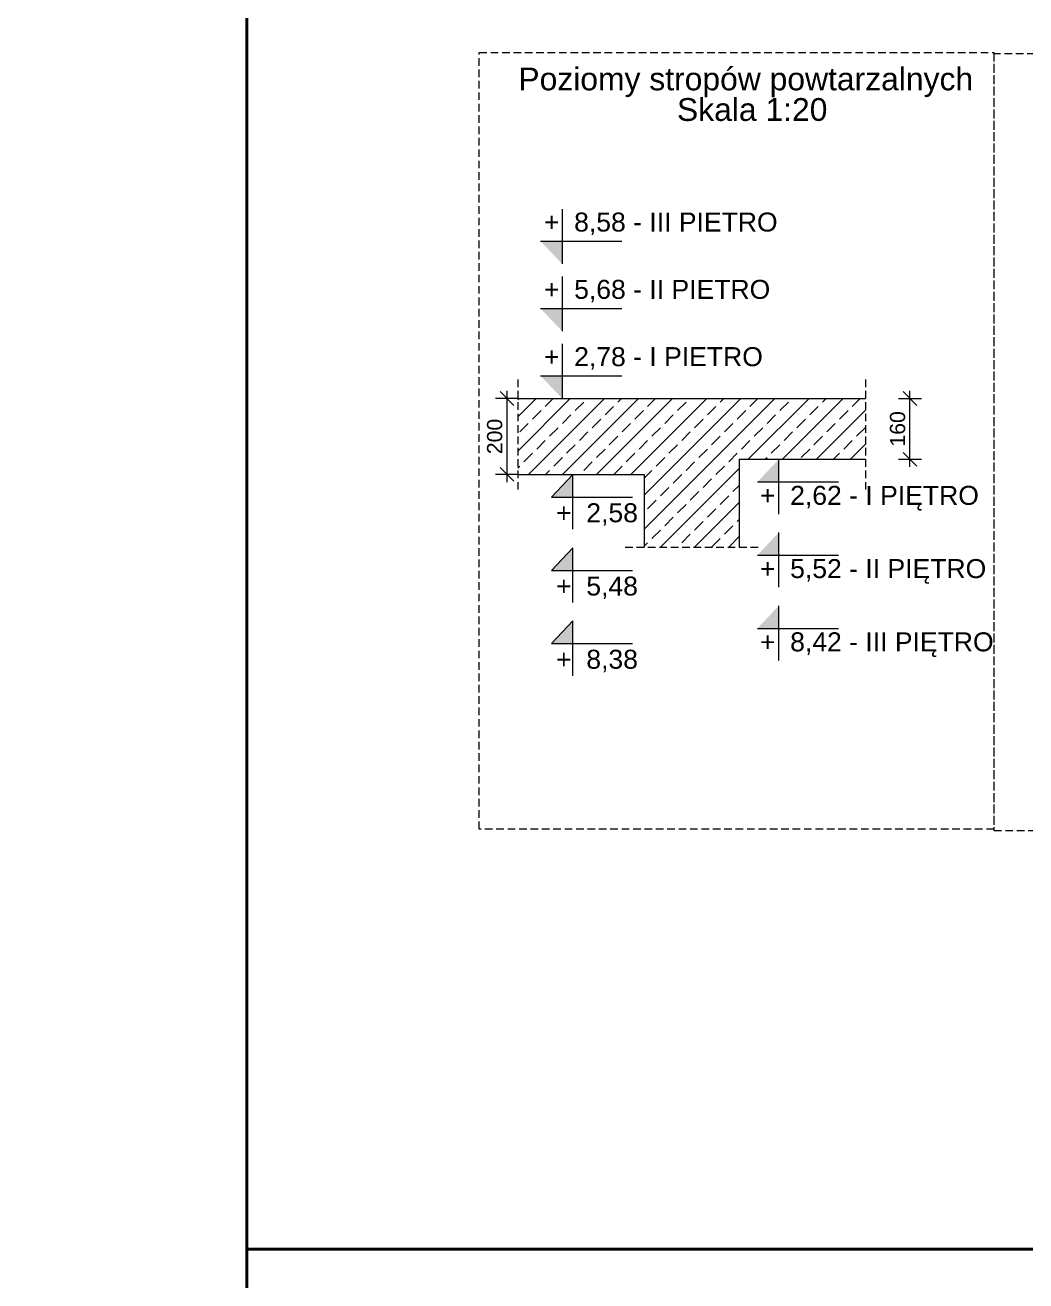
# Model space of a CAD drawing. Header units: millimetres. Extents: x 647 to 146539, y -131215 to 59.
# Drawn here: x 56480 to 63066, y -33382 to -25116 of the extents above; entities that cross this region are included whole.
import ezdxf

# ---------------------------------------------------------------- set-up
doc = ezdxf.new("R2010")
doc.units = ezdxf.units.MM
doc.linetypes.add('DASHED', pattern=[0.75, 0.5, -0.25])
doc.layers.get('Defpoints').update_dxf_attribs({"color": 2, "lineweight": 50})
for name, color, linetype, lineweight in [('e-cad_opisy', 2, 'Continuous', 18), ('G-Cienka', 4, 'Continuous', 9), ('G-Elementy konstrukcyjne', 1, 'Continuous', 40), ('G-Kreskowanie', 9, 'Continuous', 5), ('G-Obrys', 3, 'Continuous', 20), ('G-Opisy', 2, 'Continuous', 18), ('G-Przerywana', 8, 'DASHED', 15)]:
    doc.layers.add(name, color=color, linetype=linetype, lineweight=lineweight)
doc.styles.add('Arial-GG', font='arial.ttf')
doc.dimstyles.new('e-cad_1_50_[mm]', dxfattribs={"dimscale": 50, "dimtxt": 2, "dimasz": 1.8, "dimexe": 1.5, "dimexo": 0, "dimgap": 0.6, "dimtad": 1, "dimdec": 1, "dimrnd": 1, "dimtxsty": 'Arial-GG', "dimblk": 'OBLIQUE', "dimcen": 0, "dimdle": 1, "dimclrd": 4, "dimclre": 4, "dimclrt": 7, "dimadec": 1, "dimazin": 0, "dimtfac": 1, "dimtdec": 1, "dimtix": 1, "dimtmove": 0, "dimatfit": 2, "dimfxl": 1.5, "dimfxlon": 1, "dimlwd": -1, "dimlwe": -1, "dimarcsym": 0})

# ---------------------------------------------------------------- blocks, each defined once
blk = doc.blocks.new('_Oblique')
at = {"color": 0, "linetype": 'ByBlock', "lineweight": -2}
blk.add_line((-0.5, -0.5), (0.5, 0.5), dxfattribs=at)
blk = doc.blocks.new('*D807')
at = {"layer": 'Defpoints', "color": 0, "ltscale": 2, "transparency": 16777216}
for p in [(62011.537542697, -27573.48259246685), (62303.34572823248, -27573.48259246685), (62011.537542697, -27973.48259246685)]:
    blk.add_point(p, dxfattribs=at)
at = {"layer": 'G-Cienka', "color": 4, "ltscale": 2, "transparency": 16777216}
for p, q in [((62303.34572823248, -28023.48259246685), (62303.34572823248, -27523.48259246685)), ((62228.34572823248, -27573.48259246685), (62378.34572823248, -27573.48259246685)), ((62228.34572823248, -27973.48259246685), (62378.34572823248, -27973.48259246685))]:
    blk.add_line(p, q, dxfattribs=at)
at = {"layer": 'G-Cienka', "color": 4, "ltscale": 2, "transparency": 16777216, "xscale": 90, "yscale": 90, "zscale": 90}
for p, rotation in [((62303.34572823248, -27573.48259246685), 90), ((62303.34572823248, -27973.48259246685), 270)]:
    blk.add_blockref('_Oblique', p, dxfattribs=dict(at, rotation=rotation))
at = {"layer": 'G-Cienka', "color": 7, "lineweight": -3, "ltscale": 2, "transparency": 16777216, "insert": (62222.28842946032, -27773.48259246684), "char_height": 100, "attachment_point": 5, "rotation": 90, "style": 'Arial-GG'}
blk.add_mtext('160', dxfattribs=at)
blk = doc.blocks.new('*D808')
at = {"layer": 'Defpoints', "color": 0, "ltscale": 2, "transparency": 16777216}
for p in [(59651.60878385972, -27573.48259246685), (59722.09316654778, -27573.48259246685), (59722.09316654778, -28073.48259246685)]:
    blk.add_point(p, dxfattribs=at)
at = {"layer": 'G-Cienka', "color": 4, "ltscale": 2, "transparency": 16777216}
for p, q in [((59651.60878385972, -28123.48259246685), (59651.60878385972, -27523.48259246685)), ((59722.09316654778, -27573.48259246685), (59576.60878385972, -27573.48259246685)), ((59722.09316654778, -28073.48259246685), (59576.60878385972, -28073.48259246685))]:
    blk.add_line(p, q, dxfattribs=at)
at = {"layer": 'G-Cienka', "color": 4, "ltscale": 2, "transparency": 16777216, "xscale": 90, "yscale": 90, "zscale": 90}
for p, rotation in [((59651.60878385972, -27573.48259246685), 90), ((59651.60878385972, -28073.48259246685), 270)]:
    blk.add_blockref('_Oblique', p, dxfattribs=dict(at, rotation=rotation))
at = {"layer": 'G-Cienka', "color": 7, "lineweight": -3, "ltscale": 2, "transparency": 16777216, "insert": (59570.55148508756, -27823.48259246684), "char_height": 100, "attachment_point": 5, "rotation": 90, "style": 'Arial-GG'}
blk.add_mtext('200', dxfattribs=at)

msp = doc.modelspace()

# ---------------------------------------------------------------- hatches: boundary and pattern name
at = {"layer": 'G-Kreskowanie', "ltscale": 0.8}
for points in [[(60014.01577752917, -26538.36097685863), (59872.91577752861, -26538.36097685863), (60014.01575415996, -26687.51095215614), (60014.01577752917, -26687.51095215614)], [(60014.01577752917, -26981.34678466279), (59872.91577752861, -26981.34678466279), (60014.01575415996, -27130.49675996029), (60014.01577752917, -27130.49675996029)], [(60014.01577752917, -27424.33259246694), (59872.91577752861, -27424.33259246694), (60014.01575415996, -27573.48256776445), (60014.01577752917, -27573.48256776445)], [(61440.46703329119, -27973.48261716925), (61440.46700992151, -27973.48261716925), (61299.36703329063, -28122.63259246676), (61440.46703329119, -28122.63259246676)], [(60085.07703270107, -28073.48261716925), (60085.07700933139, -28073.48261716925), (59943.97703270051, -28222.63259246676), (60085.07703270107, -28222.63259246676)], [(61440.46703329119, -28455.57509468296), (61440.46700992151, -28455.57509468296), (61299.36703329063, -28604.72506998047), (61440.46703329119, -28604.72506998047)], [(60085.07703270107, -28555.57509468296), (60085.07700933139, -28555.57509468296), (59943.97703270051, -28704.72506998047), (60085.07703270107, -28704.72506998047)], [(61440.46703329119, -28937.66757219667), (61440.46700992151, -28937.66757219667), (61299.36703329063, -29086.81754749418), (61440.46703329119, -29086.81754749418)], [(60085.07703270107, -29037.66757219667), (60085.07700933139, -29037.66757219667), (59943.97703270051, -29186.81754749418), (60085.07703270107, -29186.81754749418)]]:
    msp.add_hatch(color=256, dxfattribs=at).paths.add_polyline_path(points)
h = msp.add_hatch(dxfattribs=at)
h.set_pattern_fill('ANSI33', color=256, scale=25, style=0)
h.set_pattern_definition([(45, (-2640852.441780043, -360175.6149099526), (-112.2532015133644, 112.2532015133644), []), (45, (-2640740.188578718, -360175.6149099526), (-112.2532015133644, 112.2532015133644), [79.375, -39.6875])])
h.paths.add_polyline_path([(59722.09316654778, -28073.48259246685), (59722.09316654778, -27573.48259246685), (62011.537542697, -27573.48259246685), (62011.537542697, -27973.48259246685), (61179.04339810456, -27973.48259246685), (61179.04339810456, -28551.44183933954), (60554.04339810456, -28551.44183933954), (60554.04339810456, -28073.48259246685)])

# ---------------------------------------------------------------- linework, layer by layer
at = {"layer": 'G-Elementy konstrukcyjne', "ltscale": 200}
msp.add_lwpolyline([(57939.14716520342, -2778.117714356845), (57939.14716520342, -131215.410390786), (646.8892214516636, -131215.410390786), (646.8892214516636, 58.51386522899429), (41027.29233808718, 58.51386522899429)], dxfattribs=at)
for points in [[(57939.14716520342, -115592.5486239956), (103895.1057835118, -115592.5486239956), (103895.1057835118, -1864.296763966306), (57939.14716520342, -1864.296763966306)], [(57939.14716520342, -33171.91837904449), (79582.6529806796, -33171.91837904449), (79582.6529806796, -15183.37741525027), (57939.14716520342, -15183.37741525027)]]:
    msp.add_lwpolyline(points, close=True, dxfattribs=at)
at = {"layer": 'G-Obrys', "ltscale": 4}
for p, q in [((59722.09316654778, -27573.48259246685), (62011.537542697, -27573.48259246685)), ((61179.04339810456, -27973.48259246685), (61179.04339810456, -28551.44183933954)), ((61179.04339810456, -27973.48259246685), (62011.537542697, -27973.48259246685)), ((59722.09316654778, -28073.48259246685), (60554.04339810456, -28073.48259246685)), ((60554.04339810456, -28073.48259246685), (60554.04339810456, -28551.44183933954))]:
    msp.add_line(p, q, dxfattribs=at)
at = {"layer": 'G-Opisy'}
for p, q in [((60014.01577752917, -26326.68597685835), (60014.01577752917, -26687.51097685854)), ((59872.91577752861, -26538.36097685863), (60406.36459613121, -26538.36097685863)), ((60014.01577752917, -26769.67178466251), (60014.01577752917, -27130.49678466269)), ((59872.91577752861, -26981.34678466279), (60406.36459613121, -26981.34678466279)), ((60014.01577752917, -27212.65759246666), (60014.01577752917, -27573.48259246685)), ((59872.91577752861, -27424.33259246694), (60406.36459613121, -27424.33259246694)), ((61440.46703329119, -28334.30759246704), (61440.46703329119, -27973.48259246685)), ((60085.07703270107, -28073.48259246685), (59943.97703270051, -28222.63259246676)), ((60085.07703270107, -28434.30759246704), (60085.07703270107, -28073.48259246685)), ((61299.36703329063, -28122.63259246676), (61832.81585189323, -28122.63259246676)), ((59943.97703270051, -28222.63259246676), (60477.42585130311, -28222.63259246676)), ((61440.46703329119, -28816.40006998075), (61440.46703329119, -28455.57506998056)), ((60085.07703270107, -28555.57506998056), (59943.97703270051, -28704.72506998047)), ((60085.07703270107, -28916.40006998075), (60085.07703270107, -28555.57506998056)), ((61299.36703329063, -28604.72506998047), (61832.81585189323, -28604.72506998047)), ((59943.97703270051, -28704.72506998047), (60477.42585130311, -28704.72506998047)), ((61440.46703329119, -29298.49254749446), (61440.46703329119, -28937.66754749427)), ((60085.07703270107, -29037.66754749427), (59943.97703270051, -29186.81754749418)), ((60085.07703270107, -29398.49254749446), (60085.07703270107, -29037.66754749427)), ((61299.36703329063, -29086.81754749418), (61832.81585189323, -29086.81754749418)), ((59943.97703270051, -29186.81754749418), (60477.42585130311, -29186.81754749418))]:
    msp.add_line(p, q, dxfattribs=at)
at = {"layer": 'G-Przerywana', "ltscale": 100}
for p, q in [((59722.09316654778, -27448.48259246685), (59722.09316654778, -28198.48259246685)), ((62011.537542697, -27448.48259246685), (62011.537542697, -28198.48259246685)), ((60429.04339810456, -28551.44183933954), (61304.04339810456, -28551.44183933954))]:
    msp.add_line(p, q, dxfattribs=at)
for points in [[(59469.08632432572, -25295.67664074419), (62856.25271078847, -25295.67664074419), (62856.25271078847, -30408.41585866209), (59469.08632432572, -30408.41585866209)], [(62856.25271078847, -30417.46543625764), (70475.15530886869, -30417.46543625764), (70475.15530886869, -25304.72621833985), (62856.25271078847, -25304.72621833985)]]:
    msp.add_lwpolyline(points, close=True, dxfattribs=at)

# ---------------------------------------------------------------- texts
at = {"layer": 'e-cad_opisy', "ltscale": 4, "style": 'Arial-GG'}
for s, p in [('Poziomy stropów powtarzalnych', (59726.37223242359, -25544.9305940623)), (' Skala 1:20', (60711.91498889397, -25746.23294432017))]:
    msp.add_text(s, height=150, dxfattribs=at).set_placement(p)
at = {"layer": 'G-Opisy', "char_height": 125, "style": 'Arial-GG'}
for s, insert, attachment_point in [('+  8,58 - III PIETRO', (59894.42942663511, -26349.59785185857), 1), ('+  5,68 - II PIETRO', (59894.42942663511, -26792.58365966273), 1), ('+  2,62 - I PIĘTRO', (61316.01726807184, -28311.39571746681), 7), ('+  2,58', (59974.44960293309, -28411.39571746681), 7), ('+  5,52 - II PIĘTRO', (61316.01726807184, -28793.48819498052), 7), ('+  5,48', (59974.44960293309, -28893.48819498052), 7), ('+  8,42 - III PIĘTRO', (61316.01726807184, -29275.58067249423), 7), ('+  8,38', (59974.44960293309, -29375.58067249423), 7)]:
    msp.add_mtext(s, dxfattribs=dict(at, insert=insert, attachment_point=attachment_point))
at = {"layer": 'G-Opisy', "insert": (59894.42942663511, -27235.56946746689), "char_height": 125, "width": 2083.793860090896, "attachment_point": 1, "style": 'Arial-GG'}
msp.add_mtext('+  2,78 - I PIETRO', dxfattribs=at)

# ---------------------------------------------------------------- dimensions: what is measured, and where the dimension line sits
at = {"layer": 'G-Cienka', "lineweight": -3, "ltscale": 2}
for base, p1, p2, text, picture, middle in [((59651.60878385972, -27573.48259246685), (59722.09316654778, -28073.48259246685), (59722.09316654778, -27573.48259246685), '200', '*D808', (59570.55148508756, -27823.48259246684)), ((62303.34572823248, -27573.48259246685), (62011.537542697, -27973.48259246685), (62011.537542697, -27573.48259246685), '160', '*D807', (62222.28842946032, -27773.48259246684))]:
    dim = msp.add_linear_dim(base=base, p1=p1, p2=p2, angle=90, text=text, dimstyle='e-cad_1_50_[mm]', dxfattribs=at)
    dim.commit()
    dim.dimension.update_dxf_attribs({"geometry": picture, "text_midpoint": middle})

doc.saveas('drawing.dxf')
